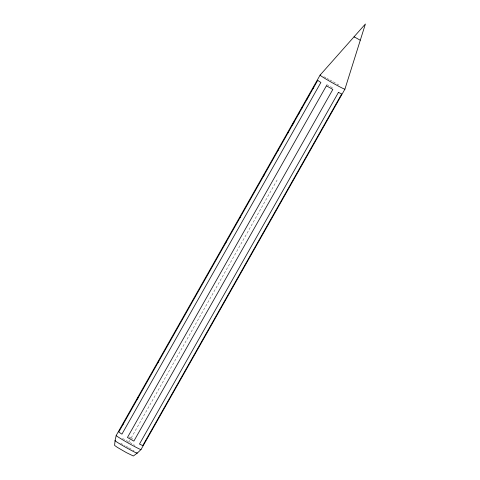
<?xml version="1.0" encoding="UTF-8"?>
<svg xmlns="http://www.w3.org/2000/svg" width="480" height="480" viewBox="0 0 480 480"><rect width="100%" height="100%" fill="white"/><g stroke="black" fill="none" stroke-linecap="round" stroke-linejoin="round"><path stroke-width="0.36" stroke-dasharray="2.4 1.8" d="M128.61 442.518L130.824 438.6M131.19 437.952L277.692 179.004M326.694 84.516L333.12 88.146M129.012 436.902L130.944 437.982M131.586 438.348L132.87 439.08M120.702 443.256A12.726 0.576 29.5 0 1 125.1 445.656M126.258 446.31A12.726 0.576 29.5 0 1 128.562 447.624M129.12 447.948A12.726 0.576 29.5 0 1 134.058 450.906M122.526 438.438A14.262 0.648 29.5 0 1 134.94 445.452M323.826 76.698A14.262 0.648 29.5 0 1 326.424 78.048M326.994 78.354A14.262 0.648 29.5 0 1 329.43 79.674M330.06 80.022A14.262 0.648 29.5 0 1 332.652 81.468M333.294 81.834A14.262 0.648 29.5 0 1 338.838 85.062"/><path stroke-width="0.72" d="M344.922 89.142L365.394 24L320.088 75.114L116.19 435.498L115.044 440.64L114.606 445.422L117.27 447.324L126.288 452.562L133.332 456L137.208 453.156L141.024 449.532L344.922 89.142A14.262 0.648 29.5 0 1 330.738 81.87A14.262 0.648 29.5 0 1 320.55 75.18M122.904 424.518L123.642 423.21M137.298 399.072L138.042 397.764M157.974 362.532L158.712 361.23M225.156 243.786L226.266 241.83M239.55 218.346L240.66 216.384M263.544 175.932L264.282 174.63M277.944 150.486L278.682 149.184M287.538 133.524L288.276 132.222M292.338 125.046L293.076 123.738M293.814 122.436L294.552 121.128M298.614 113.952L299.352 112.644M301.938 108.078L302.676 106.776M306.732 99.6L307.476 98.292M308.214 96.99L308.952 95.682M313.008 88.506L313.746 87.204M354.498 36.93L354.066 36.78L360.18 40.182M141.024 449.532A14.262 0.648 29.5 0 1 126.84 442.254A14.262 0.648 29.5 0 1 116.652 435.57M136.866 452.79A12.726 0.576 29.5 0 1 126 447.486A12.726 0.576 29.5 0 1 115.458 440.7M317.736 80.364L118.77 432.036L121.92 434.148L320.88 82.476L317.736 80.364M326.412 85.794L127.446 437.466L133.872 441.096L332.838 89.424L326.412 85.794M338.442 92.4L139.476 444.066L142.758 445.584L341.718 93.918L338.442 92.4"/></g></svg>
